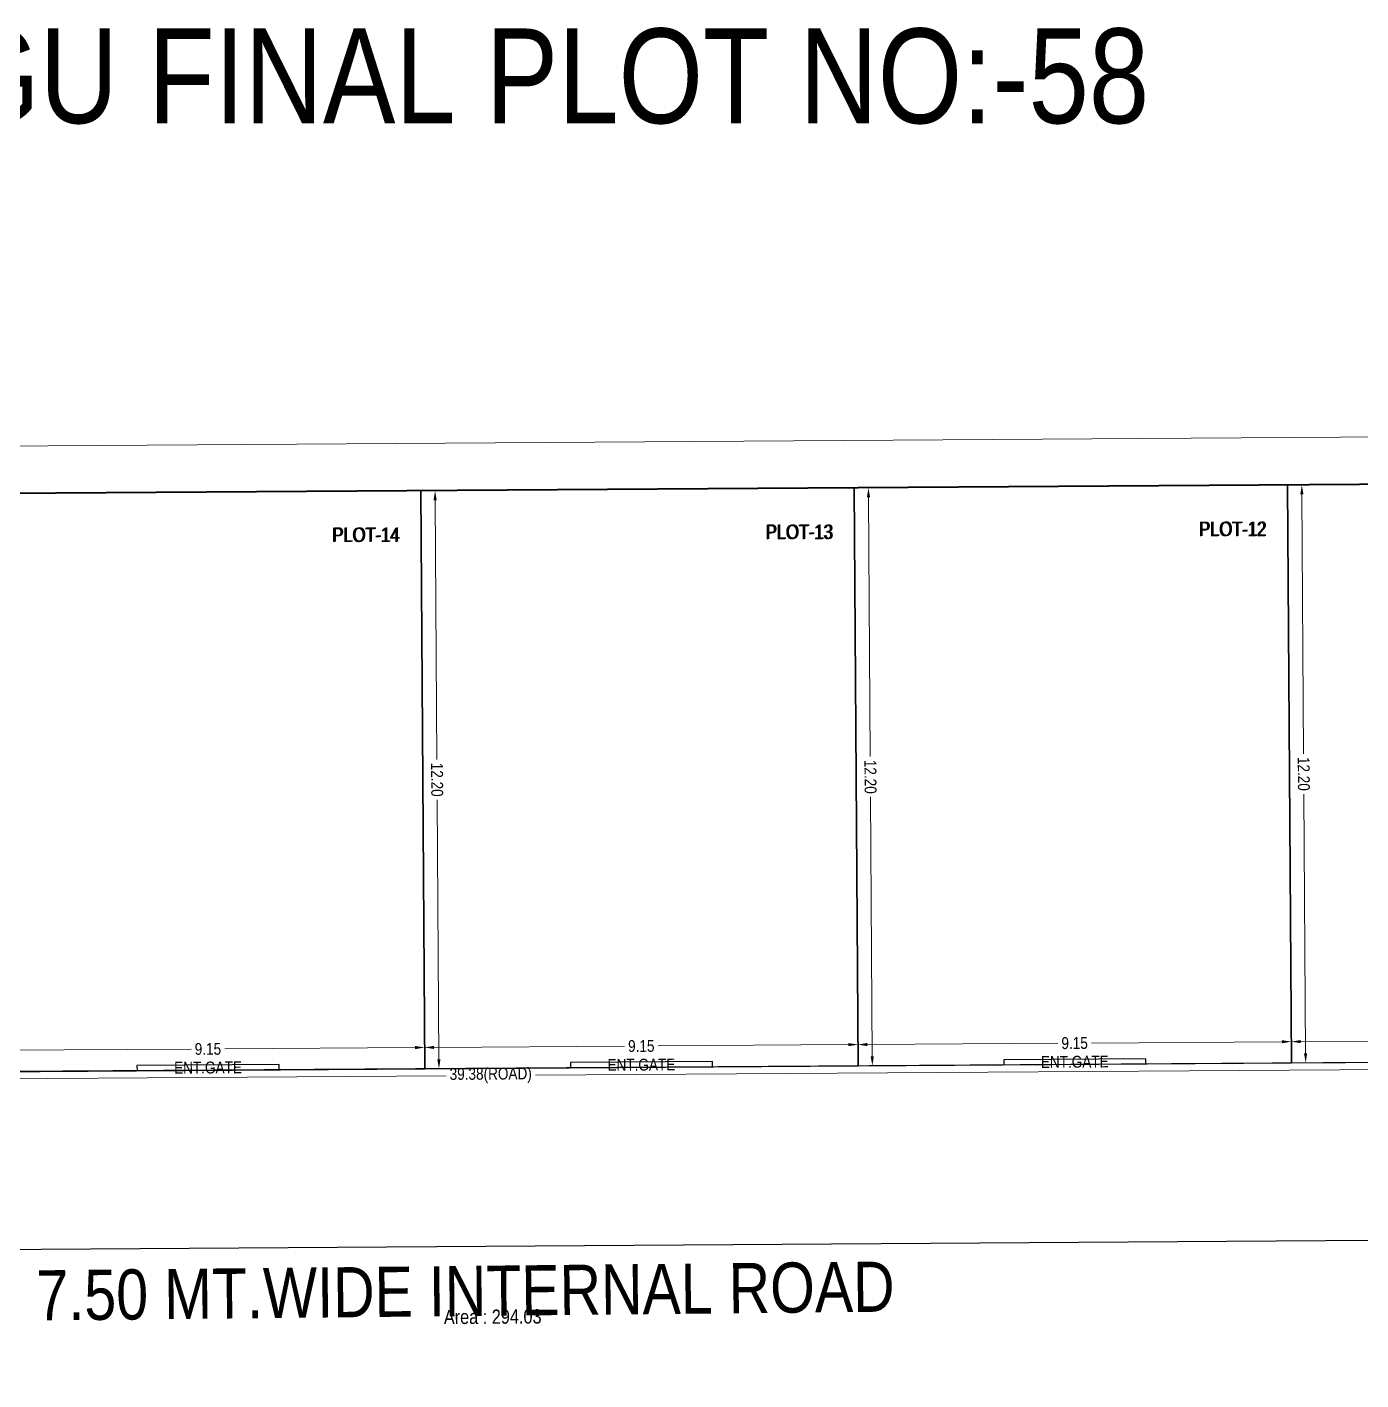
# Model space of a CAD drawing. Header units: metres. Extents: x 239315 to 239588, y 1700506 to 1700792.
# Drawn here: x 239427.1 to 239455.26, y 1700728.27 to 1700756.83 of the extents above; entities that cross this region are included whole.
import ezdxf

# ---------------------------------------------------------------- set-up
doc = ezdxf.new("R2010")
doc.units = ezdxf.units.M
doc.header["$MEASUREMENT"] = 0
doc.header["$PDMODE"] = 2
doc.header["$PDSIZE"] = -1
doc.linetypes.add('CENTER', pattern=[0])
for name, color, linetype in [('_AccessoryUse', 32, 'Continuous'), ('_DIMENSIONW', 210, 'Continuous'), ('_IndivSubPlot', 180, 'Continuous'), ('_InternalRoad', 3, 'Continuous'), ('_MarginLine', 253, 'Continuous'), ('_Plot', 7, 'Continuous'), ('_PrintItems', 7, 'Continuous'), ('DCR_AREATABLE', 7, 'Continuous'), ('DCR_DIMENSION', 7, 'Continuous'), ('DCR_INDPLOT', 180, 'Continuous'), ('DCR_INDPLOT_DIMENSION', 7, 'Continuous'), ('DCR_NETPLOT', 145, 'Continuous'), ('DCR_ROAD_DIMENSION', 7, 'Continuous'), ('DCR_SPLOT', 7, 'Continuous'), ('DCR_SPLOT_DIMENSION', 7, 'Continuous'), ('DCR_SUBSTRUCTURE', 92, 'Continuous')]:
    doc.layers.add(name, color=color, linetype=linetype)
doc.layers.add('_NETPLOT', color=145, linetype='Continuous', plot=False)
doc.layers.add('DCR_MARGIN', color=252, linetype='Continuous', plot=False)
doc.styles.add('AutoDCRFont', font='ARIALN.TTF')
doc.styles.add('MtXpl_Arial_Narrow', font='ARIALN.TTF')
doc.styles.add('PreDCRFont', font='ARIALN.TTF')
doc.dimstyles.new('DCR-PLOT-EXT', dxfattribs={"dimtxt": 0.3, "dimasz": 0.2, "dimexe": 0.2, "dimexo": 0.2, "dimgap": 0.09, "dimtad": 0, "dimtxsty": 'AutoDCRFont', "dimcen": 1, "dimdle": 0.1, "dimadec": 0, "dimazin": 2, "dimtfac": 1, "dimtdec": 4, "dimtofl": 0, "dimtmove": 0, "dimatfit": 3, "dimfxl": 1, "dimfxlon": 1, "dimtolj": 1, "dimtzin": 0, "dimlwd": 15, "dimlwe": 15, "dimarcsym": 0})
doc.dimstyles.new('DCR-PLOT-INT', dxfattribs={"dimtxt": 0.25, "dimasz": 0.2, "dimexe": 0.2, "dimexo": 0.2, "dimgap": 0.09, "dimtad": 0, "dimtxsty": 'AutoDCRFont', "dimcen": 1, "dimdle": 0.1, "dimadec": 0, "dimazin": 2, "dimtfac": 1, "dimtdec": 4, "dimtofl": 0, "dimtmove": 0, "dimatfit": 3, "dimfxl": 1, "dimfxlon": 1, "dimtolj": 1, "dimtzin": 0, "dimlwd": 15, "dimlwe": 15, "dimarcsym": 0})
doc.dimstyles.new('PDCR-PLOT-INT', dxfattribs={"dimtxt": 0.23, "dimasz": 0.25, "dimexe": 0.25, "dimexo": 0.25, "dimgap": 0.25, "dimtad": 0, "dimzin": 0, "dimdsep": 46, "dimtxsty": 'AutoDCRFont', "dimblk": 'OBLIQUE', "dimcen": 0.5, "dimdle": 0.1, "dimadec": 0, "dimazin": 0, "dimtfac": 1, "dimtix": 1, "dimtofl": 0, "dimtmove": 1, "dimatfit": 1, "dimfxl": 1, "dimtolj": 1, "dimtzin": 0, "dimlwd": 15, "dimarcsym": 0})

# ---------------------------------------------------------------- blocks, each defined once
blk = doc.blocks.new('_Oblique')
at = {"color": 0, "linetype": 'ByBlock', "lineweight": -2}
blk.add_line((-0.5, -0.5), (0.5, 0.5), dxfattribs=at)
blk = doc.blocks.new('*D4')
at = {"layer": '_DIMENSIONW', "color": 0, "lineweight": -2, "transparency": 16777216}
for p, q in [((239507.093, 1700747.77), (239507.087, 1700748.77)), ((239407.595, 1700747.104), (239407.589, 1700748.104))]:
    blk.add_line(p, q, dxfattribs=at)
at = {"layer": '_DIMENSIONW', "color": 0, "lineweight": 15, "transparency": 16777216}
for p, q in [((239507.188, 1700748.521), (239458.122, 1700748.192)), ((239407.49, 1700747.853), (239456.557, 1700748.181))]:
    blk.add_line(p, q, dxfattribs=at)
at = {"layer": 'Defpoints', "color": 0, "transparency": 16777216}
for p in [(239507.088, 1700748.52), (239507.095, 1700747.52), (239407.597, 1700746.854)]:
    blk.add_point(p, dxfattribs=at)
at = {"layer": '_DIMENSIONW', "color": 0, "lineweight": 15, "transparency": 16777216, "xscale": 0.25, "yscale": 0.25, "zscale": 0.25}
for p, rotation in [((239507.088, 1700748.52), 0.3836642867954488), ((239407.59, 1700747.854), 180.3836642867954)]:
    blk.add_blockref('_Oblique', p, dxfattribs=dict(at, rotation=rotation))
at = {"layer": '_DIMENSIONW', "color": 0, "lineweight": 15, "transparency": 16777216, "insert": (239457.339, 1700748.187), "char_height": 0.23, "attachment_point": 5, "rotation": 0.3837, "style": 'AutoDCRFont'}
blk.add_mtext('\\A1;99.50 mt.', dxfattribs=at)
blk = doc.blocks.new('ADCR_MARGIN', base_point=(239457.346, 1700670.817))
at = {"layer": '_MarginLine', "color": 6}
blk.add_line((239507.095, 1700747.52), (239407.597, 1700746.854), dxfattribs=at)
blk = doc.blocks.new('*D9')
at = {"layer": 'DCR_SPLOT_DIMENSION', "color": 0, "lineweight": -2, "transparency": 16777216}
for p, q in [((239507.093, 1700747.77), (239507.087, 1700748.77)), ((239407.595, 1700747.104), (239407.589, 1700748.104))]:
    blk.add_line(p, q, dxfattribs=at)
at = {"layer": 'DCR_SPLOT_DIMENSION', "color": 0, "lineweight": 15, "transparency": 16777216}
for p, q in [((239507.188, 1700748.521), (239458.748, 1700748.196)), ((239407.49, 1700747.853), (239455.931, 1700748.177))]:
    blk.add_line(p, q, dxfattribs=at)
at = {"layer": 'Defpoints', "color": 0, "transparency": 16777216}
for p in [(239507.088, 1700748.52), (239507.095, 1700747.52), (239407.597, 1700746.854)]:
    blk.add_point(p, dxfattribs=at)
at = {"layer": 'DCR_SPLOT_DIMENSION', "color": 0, "lineweight": 15, "transparency": 16777216, "xscale": 0.25, "yscale": 0.25, "zscale": 0.25}
for p, rotation in [((239507.088, 1700748.52), 0.3836642867954488), ((239407.59, 1700747.854), 180.3836642867954)]:
    blk.add_blockref('_Oblique', p, dxfattribs=dict(at, rotation=rotation))
at = {"layer": 'DCR_SPLOT_DIMENSION', "color": 0, "transparency": 16777216, "insert": (239457.339, 1700748.187), "char_height": 0.5, "attachment_point": 5, "rotation": 0.3837, "style": 'AutoDCRFont'}
blk.add_mtext('\\A1;99.50 mt.', dxfattribs=at)
blk = doc.blocks.new('*D30')
at = {"layer": 'DCR_ROAD_DIMENSION', "color": 0, "linetype": 'Continuous', "lineweight": 15, "transparency": 16777216}
for p, q in [((239417.398, 1700734.569), (239435.947, 1700734.693)), ((239456.382, 1700734.83), (239437.833, 1700734.706)), ((239456.582, 1700734.831), (239456.583, 1700734.631)), ((239417.198, 1700734.568), (239417.2, 1700734.368))]:
    blk.add_line(p, q, dxfattribs=at)
at = {"layer": 'DCR_ROAD_DIMENSION', "color": 0, "transparency": 16777216}
for points in [[(239456.382, 1700734.863), (239456.382, 1700734.797), (239456.582, 1700734.831)], [(239417.398, 1700734.602), (239417.398, 1700734.536), (239417.198, 1700734.568)]]:
    blk.add_solid(points, dxfattribs=at)
at = {"layer": 'Defpoints', "color": 0, "transparency": 16777216}
for p in [(239456.581, 1700734.981), (239417.197, 1700734.718), (239417.198, 1700734.568)]:
    blk.add_point(p, dxfattribs=at)
at = {"layer": 'DCR_ROAD_DIMENSION', "color": 0, "transparency": 16777216, "insert": (239436.89, 1700734.699), "char_height": 0.25, "attachment_point": 5, "rotation": 0.3837, "style": 'AutoDCRFont'}
blk.add_mtext('\\A1;39.38(ROAD)', dxfattribs=at)
blk = doc.blocks.new('*D83')
at = {"layer": 'DCR_INDPLOT_DIMENSION', "color": 0, "linetype": 'Continuous', "lineweight": 15, "transparency": 16777216}
for p, q in [((239426.346, 1700734.979), (239426.343, 1700735.429)), ((239426.544, 1700735.23), (239430.562, 1700735.257)), ((239435.294, 1700735.289), (239431.276, 1700735.262)), ((239435.495, 1700735.04), (239435.492, 1700735.49))]:
    blk.add_line(p, q, dxfattribs=at)
at = {"layer": 'DCR_INDPLOT_DIMENSION', "color": 0, "transparency": 16777216}
for points in [[(239426.544, 1700735.264), (239426.544, 1700735.197), (239426.344, 1700735.229)], [(239435.294, 1700735.322), (239435.294, 1700735.255), (239435.494, 1700735.29)]]:
    blk.add_solid(points, dxfattribs=at)
at = {"layer": 'Defpoints', "color": 0, "transparency": 16777216}
for p in [(239435.494, 1700735.29), (239426.347, 1700734.779), (239435.497, 1700734.84)]:
    blk.add_point(p, dxfattribs=at)
at = {"layer": 'DCR_INDPLOT_DIMENSION', "color": 0, "transparency": 16777216, "insert": (239430.919, 1700735.259), "char_height": 0.25, "attachment_point": 5, "rotation": 0.3837, "style": 'AutoDCRFont'}
blk.add_mtext('\\A1;9.15', dxfattribs=at)
blk = doc.blocks.new('*D84')
at = {"layer": 'DCR_INDPLOT_DIMENSION', "color": 0, "linetype": 'Continuous', "lineweight": 15, "transparency": 16777216}
for p, q in [((239435.615, 1700747.041), (239435.915, 1700747.043)), ((239435.716, 1700746.842), (239435.753, 1700741.368)), ((239435.795, 1700735.042), (239435.759, 1700740.516)), ((239435.697, 1700734.841), (239435.997, 1700734.843))]:
    blk.add_line(p, q, dxfattribs=at)
at = {"layer": 'DCR_INDPLOT_DIMENSION', "color": 0, "transparency": 16777216}
for points in [[(239435.75, 1700746.842), (239435.683, 1700746.842), (239435.715, 1700747.042)], [(239435.829, 1700735.042), (239435.762, 1700735.042), (239435.797, 1700734.842)]]:
    blk.add_solid(points, dxfattribs=at)
at = {"layer": 'Defpoints', "color": 0, "transparency": 16777216}
for p in [(239435.415, 1700747.04), (239435.497, 1700734.84), (239435.797, 1700734.842)]:
    blk.add_point(p, dxfattribs=at)
at = {"layer": 'DCR_INDPLOT_DIMENSION', "color": 0, "transparency": 16777216, "insert": (239435.756, 1700740.942), "char_height": 0.25, "attachment_point": 5, "rotation": 270.3837, "style": 'AutoDCRFont'}
blk.add_mtext('\\A1;12.20', dxfattribs=at)
blk = doc.blocks.new('*D85')
at = {"layer": 'DCR_INDPLOT_DIMENSION', "color": 0, "linetype": 'Continuous', "lineweight": 15, "transparency": 16777216}
for p, q in [((239444.645, 1700735.101), (239444.642, 1700735.551)), ((239435.495, 1700735.04), (239435.492, 1700735.49)), ((239435.694, 1700735.291), (239439.712, 1700735.318)), ((239444.444, 1700735.35), (239440.426, 1700735.323))]:
    blk.add_line(p, q, dxfattribs=at)
at = {"layer": 'DCR_INDPLOT_DIMENSION', "color": 0, "transparency": 16777216}
for points in [[(239435.694, 1700735.325), (239435.694, 1700735.258), (239435.494, 1700735.29)], [(239444.443, 1700735.383), (239444.444, 1700735.317), (239444.644, 1700735.351)]]:
    blk.add_solid(points, dxfattribs=at)
at = {"layer": 'Defpoints', "color": 0, "transparency": 16777216}
for p in [(239444.644, 1700735.351), (239435.497, 1700734.84), (239444.647, 1700734.901)]:
    blk.add_point(p, dxfattribs=at)
at = {"layer": 'DCR_INDPLOT_DIMENSION', "color": 0, "transparency": 16777216, "insert": (239440.069, 1700735.321), "char_height": 0.25, "attachment_point": 5, "rotation": 0.3837, "style": 'AutoDCRFont'}
blk.add_mtext('\\A1;9.15', dxfattribs=at)
blk = doc.blocks.new('*D86')
at = {"layer": 'DCR_INDPLOT_DIMENSION', "color": 0, "linetype": 'Continuous', "lineweight": 15, "transparency": 16777216}
for p, q in [((239444.765, 1700747.102), (239445.065, 1700747.104)), ((239444.866, 1700746.903), (239444.903, 1700741.429)), ((239444.945, 1700735.103), (239444.909, 1700740.577)), ((239444.847, 1700734.903), (239445.147, 1700734.905))]:
    blk.add_line(p, q, dxfattribs=at)
at = {"layer": 'DCR_INDPLOT_DIMENSION', "color": 0, "transparency": 16777216}
for points in [[(239444.9, 1700746.903), (239444.833, 1700746.903), (239444.865, 1700747.103)], [(239444.979, 1700735.104), (239444.912, 1700735.103), (239444.947, 1700734.903)]]:
    blk.add_solid(points, dxfattribs=at)
at = {"layer": 'Defpoints', "color": 0, "transparency": 16777216}
for p in [(239444.565, 1700747.101), (239444.647, 1700734.901), (239444.947, 1700734.903)]:
    blk.add_point(p, dxfattribs=at)
at = {"layer": 'DCR_INDPLOT_DIMENSION', "color": 0, "transparency": 16777216, "insert": (239444.906, 1700741.003), "char_height": 0.25, "attachment_point": 5, "rotation": 270.3837, "style": 'AutoDCRFont'}
blk.add_mtext('\\A1;12.20', dxfattribs=at)
blk = doc.blocks.new('*D87')
at = {"layer": 'DCR_INDPLOT_DIMENSION', "color": 0, "linetype": 'Continuous', "lineweight": 15, "transparency": 16777216}
for p, q in [((239444.645, 1700735.101), (239444.642, 1700735.551)), ((239453.795, 1700735.163), (239453.792, 1700735.613)), ((239444.844, 1700735.353), (239448.861, 1700735.38)), ((239453.593, 1700735.411), (239449.575, 1700735.384))]:
    blk.add_line(p, q, dxfattribs=at)
at = {"layer": 'DCR_INDPLOT_DIMENSION', "color": 0, "transparency": 16777216}
for points in [[(239444.843, 1700735.386), (239444.844, 1700735.319), (239444.644, 1700735.351)], [(239453.593, 1700735.445), (239453.594, 1700735.378), (239453.793, 1700735.413)]]:
    blk.add_solid(points, dxfattribs=at)
at = {"layer": 'Defpoints', "color": 0, "transparency": 16777216}
for p in [(239453.793, 1700735.413), (239453.796, 1700734.963), (239444.647, 1700734.901)]:
    blk.add_point(p, dxfattribs=at)
at = {"layer": 'DCR_INDPLOT_DIMENSION', "color": 0, "transparency": 16777216, "insert": (239449.218, 1700735.382), "char_height": 0.25, "attachment_point": 5, "rotation": 0.3837, "style": 'AutoDCRFont'}
blk.add_mtext('\\A1;9.15', dxfattribs=at)
blk = doc.blocks.new('*D88')
at = {"layer": 'DCR_INDPLOT_DIMENSION', "color": 0, "linetype": 'Continuous', "lineweight": 15, "transparency": 16777216}
for p, q in [((239453.915, 1700747.164), (239454.215, 1700747.166)), ((239454.016, 1700746.964), (239454.053, 1700741.49)), ((239454.095, 1700735.165), (239454.058, 1700740.639)), ((239453.996, 1700734.964), (239454.296, 1700734.966))]:
    blk.add_line(p, q, dxfattribs=at)
at = {"layer": 'DCR_INDPLOT_DIMENSION', "color": 0, "transparency": 16777216}
for points in [[(239454.049, 1700746.965), (239453.983, 1700746.964), (239454.015, 1700747.164)], [(239454.128, 1700735.165), (239454.062, 1700735.164), (239454.096, 1700734.965)]]:
    blk.add_solid(points, dxfattribs=at)
at = {"layer": 'Defpoints', "color": 0, "transparency": 16777216}
for p in [(239453.715, 1700747.162), (239453.796, 1700734.963), (239454.096, 1700734.965)]:
    blk.add_point(p, dxfattribs=at)
at = {"layer": 'DCR_INDPLOT_DIMENSION', "color": 0, "transparency": 16777216, "insert": (239454.055, 1700741.065), "char_height": 0.25, "attachment_point": 5, "rotation": 270.3837, "style": 'AutoDCRFont'}
blk.add_mtext('\\A1;12.20', dxfattribs=at)
blk = doc.blocks.new('*D89')
at = {"layer": 'DCR_INDPLOT_DIMENSION', "color": 0, "linetype": 'Continuous', "lineweight": 15, "transparency": 16777216}
for p, q in [((239453.795, 1700735.163), (239453.792, 1700735.613)), ((239462.945, 1700735.224), (239462.942, 1700735.674)), ((239453.993, 1700735.414), (239458.011, 1700735.441)), ((239462.743, 1700735.473), (239458.725, 1700735.446))]:
    blk.add_line(p, q, dxfattribs=at)
at = {"layer": 'DCR_INDPLOT_DIMENSION', "color": 0, "transparency": 16777216}
for points in [[(239462.743, 1700735.506), (239462.743, 1700735.439), (239462.943, 1700735.474)], [(239453.993, 1700735.447), (239453.994, 1700735.381), (239453.793, 1700735.413)]]:
    blk.add_solid(points, dxfattribs=at)
at = {"layer": 'Defpoints', "color": 0, "transparency": 16777216}
for p in [(239462.943, 1700735.474), (239453.796, 1700734.963), (239462.946, 1700735.024)]:
    blk.add_point(p, dxfattribs=at)
at = {"layer": 'DCR_INDPLOT_DIMENSION', "color": 0, "transparency": 16777216, "insert": (239458.368, 1700735.443), "char_height": 0.25, "attachment_point": 5, "rotation": 0.3837, "style": 'AutoDCRFont'}
blk.add_mtext('\\A1;9.15', dxfattribs=at)

msp = doc.modelspace()

# ---------------------------------------------------------------- linework, layer by layer
for p, q in [((239435.497, 1700734.84), (239435.415, 1700747.04)), ((239444.647, 1700734.901), (239444.565, 1700747.101)), ((239453.796, 1700734.963), (239453.715, 1700747.162))]:
    msp.add_line(p, q)
msp.add_lwpolyline([(239495.967, 1700643.847), (239494.451, 1700600.476), (239501.733, 1700594.114), (239507.095, 1700747.52), (239407.597, 1700746.854), (239407.597, 1700721.05)], close=True)
at = {"layer": '_AccessoryUse', "color": 34}
for points in [[(239441.571, 1700734.991), (239438.571, 1700734.971), (239438.572, 1700734.861), (239441.572, 1700734.881)], [(239450.721, 1700735.052), (239447.721, 1700735.032), (239447.721, 1700734.922), (239450.721, 1700734.942)], [(239432.421, 1700734.93), (239429.421, 1700734.909), (239429.422, 1700734.799), (239432.422, 1700734.82)]]:
    msp.add_lwpolyline(points, close=True, dxfattribs=at)
at = {"layer": '_IndivSubPlot'}
for points in [[(239462.864, 1700747.224), (239453.715, 1700747.162), (239453.796, 1700734.963), (239462.946, 1700735.024)], [(239435.415, 1700747.04), (239426.265, 1700746.979), (239426.347, 1700734.779), (239435.497, 1700734.84)], [(239444.565, 1700747.101), (239435.415, 1700747.04), (239435.497, 1700734.84), (239444.647, 1700734.901)], [(239453.715, 1700747.162), (239444.565, 1700747.101), (239444.647, 1700734.901), (239453.796, 1700734.963)]]:
    msp.add_lwpolyline(points, close=True, dxfattribs=at)
at = {"layer": '_InternalRoad'}
msp.add_lwpolyline([(239456.581, 1700734.981), (239417.197, 1700734.718), (239417.197, 1700728.863), (239419.066, 1700727.23), (239456.631, 1700727.481)], close=True, dxfattribs=at)
at = {"layer": '_InternalRoad', "linetype": 'CENTER'}
msp.add_lwpolyline([(239417.197, 1700731.79), (239419.041, 1700730.98), (239456.606, 1700731.231)], dxfattribs=at)
at = {"layer": '_NETPLOT'}
msp.add_lwpolyline([(239407.597, 1700746.854), (239407.597, 1700676.354), (239501.733, 1700594.114), (239507.095, 1700747.52)], close=True, dxfattribs=at)
at = {"layer": '_Plot'}
msp.add_lwpolyline([(239507.095, 1700747.52), (239407.597, 1700746.854), (239407.597, 1700676.354), (239501.733, 1700594.114)], close=True, dxfattribs=at)
at = {"layer": 'DCR_AREATABLE'}
for points in [[(239462.864, 1700747.224), (239453.715, 1700747.162)], [(239435.415, 1700747.04), (239426.265, 1700746.979)], [(239444.565, 1700747.101), (239435.415, 1700747.04)], [(239435.415, 1700747.04), (239435.497, 1700734.84)], [(239453.715, 1700747.162), (239444.565, 1700747.101)], [(239444.565, 1700747.101), (239444.647, 1700734.901)], [(239453.715, 1700747.162), (239453.796, 1700734.963)], [(239444.647, 1700734.901), (239453.796, 1700734.963)], [(239453.796, 1700734.963), (239462.946, 1700735.024)], [(239426.347, 1700734.779), (239435.497, 1700734.84)], [(239435.497, 1700734.84), (239444.647, 1700734.901)]]:
    msp.add_lwpolyline(points, dxfattribs=at)
at = {"layer": 'DCR_INDPLOT', "color": 180}
for points in [[(239462.864, 1700747.224), (239453.715, 1700747.162), (239453.796, 1700734.963), (239462.946, 1700735.024)], [(239435.415, 1700747.04), (239426.265, 1700746.979), (239426.347, 1700734.779), (239435.497, 1700734.84)], [(239444.565, 1700747.101), (239435.415, 1700747.04), (239435.497, 1700734.84), (239444.647, 1700734.901)], [(239453.715, 1700747.162), (239444.565, 1700747.101), (239444.647, 1700734.901), (239453.796, 1700734.963)]]:
    msp.add_lwpolyline(points, close=True, dxfattribs=at)
at = {"layer": 'DCR_MARGIN', "color": 254}
for points in [[(239507.095, 1700747.52), (239407.597, 1700746.854)], [(239462.864, 1700747.224), (239453.715, 1700747.162)], [(239435.415, 1700747.04), (239426.265, 1700746.979)], [(239444.565, 1700747.101), (239435.415, 1700747.04)], [(239453.715, 1700747.162), (239444.565, 1700747.101)]]:
    msp.add_lwpolyline(points, dxfattribs=at)
at = {"layer": 'DCR_MARGIN', "color": 0}
for points in [[(239435.497, 1700734.84), (239435.415, 1700747.04)], [(239435.415, 1700747.04), (239435.497, 1700734.84)], [(239444.647, 1700734.901), (239444.565, 1700747.101)], [(239444.565, 1700747.101), (239444.647, 1700734.901)], [(239453.796, 1700734.963), (239453.715, 1700747.162)], [(239453.715, 1700747.162), (239453.796, 1700734.963)]]:
    msp.add_lwpolyline(points, dxfattribs=at)
at = {"layer": 'DCR_MARGIN', "color": 250}
for points in [[(239444.647, 1700734.901), (239453.796, 1700734.963)], [(239426.347, 1700734.779), (239435.497, 1700734.84)], [(239435.497, 1700734.84), (239444.647, 1700734.901)]]:
    msp.add_lwpolyline(points, dxfattribs=at)
at = {"layer": 'DCR_NETPLOT', "color": 145}
msp.add_lwpolyline([(239407.597, 1700746.854), (239407.597, 1700676.354), (239501.733, 1700594.114), (239507.095, 1700747.52)], close=True, dxfattribs=at)
at = {"layer": 'DCR_SPLOT', "color": 7, "lineweight": 40}
msp.add_lwpolyline([(239507.095, 1700747.52), (239407.597, 1700746.854), (239407.597, 1700676.354), (239501.733, 1700594.114)], close=True, dxfattribs=at)
at = {"layer": 'DCR_SUBSTRUCTURE', "color": 34}
for points in [[(239441.571, 1700734.991), (239438.571, 1700734.971), (239438.572, 1700734.861), (239441.572, 1700734.881)], [(239450.721, 1700735.052), (239447.721, 1700735.032), (239447.721, 1700734.922), (239450.721, 1700734.942)], [(239432.421, 1700734.93), (239429.421, 1700734.909), (239429.422, 1700734.799), (239432.422, 1700734.82)]]:
    msp.add_lwpolyline(points, close=True, dxfattribs=at)
at = {"layer": 'DCR_SUBSTRUCTURE'}
for points in [[(239441.571, 1700734.991), (239438.571, 1700734.971), (239438.572, 1700734.861), (239441.572, 1700734.881)], [(239450.721, 1700735.052), (239447.721, 1700735.032), (239447.721, 1700734.922), (239450.721, 1700734.942)], [(239432.421, 1700734.93), (239429.421, 1700734.909), (239429.422, 1700734.799), (239432.422, 1700734.82)]]:
    msp.add_lwpolyline(points, close=True, dxfattribs=at)

# ---------------------------------------------------------------- block references
at = {"layer": '_MarginLine'}
msp.add_blockref('ADCR_MARGIN', (239457.346, 1700670.817), dxfattribs=at)

# ---------------------------------------------------------------- texts
at = {"layer": '_AccessoryUse', "color": 34, "lineweight": 30, "char_height": 0.25, "attachment_point": 5, "rotation": 0.3837, "style": 'PreDCRFont'}
for insert in [(239430.921, 1700734.865), (239440.071, 1700734.926), (239449.221, 1700734.987)]:
    msp.add_mtext('ENT.GATE', dxfattribs=dict(at, insert=insert))
at = {"layer": '_IndivSubPlot', "lineweight": 30, "char_height": 0.3051, "attachment_point": 1, "style": 'PreDCRFont'}
for s, insert in [('PLOT-12', (239451.861, 1700746.391)), ('PLOT-14', (239433.561, 1700746.268)), ('PLOT-13', (239442.711, 1700746.33))]:
    msp.add_mtext_dynamic_manual_height_columns(s, width=0.65514, gutter_width=0.276, heights=[-0.316], dxfattribs=dict(at, insert=insert))
at = {"layer": '_InternalRoad', "lineweight": 30, "insert": (239436.356, 1700730.143), "char_height": 1.05844, "attachment_point": 5, "rotation": 0.5941, "style": 'PreDCRFont'}
msp.add_mtext('7.50 MT.WIDE INTERNAL ROAD ', dxfattribs=at)
at = {"layer": '_PrintItems', "lineweight": 30, "style": 'PreDCRFont'}
msp.add_text('LAGU FINAL PLOT NO:-58', height=2, dxfattribs=at).set_placement((239422.784, 1700754.798))
at = {"layer": 'DCR_DIMENSION', "color": 3, "lineweight": 30, "style": 'MtXpl_Arial_Narrow'}
msp.add_text('Area : 294.03', height=0.3, rotation=0.3837, dxfattribs=at).set_placement((239435.901, 1700729.451))
msp.add_text('Area : 294.03', height=0.3, rotation=0.3837, dxfattribs=at).set_placement((239435.901, 1700729.451))
at = {"layer": 'DCR_INDPLOT', "color": 180, "lineweight": 30, "style": 'MtXpl_Arial_Narrow'}
for s, p in [('PLOT-12', (239451.834, 1700746.08)), ('PLOT-14', (239433.534, 1700745.958)), ('PLOT-13', (239442.684, 1700746.019))]:
    msp.add_text(s, height=0.3051, dxfattribs=at).set_placement(p)
at = {"layer": 'DCR_SUBSTRUCTURE', "color": 34, "lineweight": 30, "char_height": 0.25, "attachment_point": 5, "rotation": 0.3837, "style": 'PreDCRFont'}
for insert in [(239430.921, 1700734.865), (239440.071, 1700734.926), (239449.221, 1700734.987)]:
    msp.add_mtext('ENT.GATE', dxfattribs=dict(at, insert=insert))

# ---------------------------------------------------------------- dimensions: what is measured, and where the dimension line sits
at = {"layer": '_DIMENSIONW', "lineweight": 15}
dim = msp.add_aligned_dim(p1=(239407.597, 1700746.854), p2=(239507.095, 1700747.52), distance=1, text='99.50 mt.', dimstyle='PDCR-PLOT-INT', dxfattribs=at)
dim.commit()
dim.dimension.update_dxf_attribs({"geometry": '*D4', "text_midpoint": (239457.339, 1700748.187)})
at = {"layer": 'DCR_INDPLOT_DIMENSION'}
for p1, p2, distance, text, picture, middle in [((239435.415, 1700747.04), (239435.497, 1700734.84), 0.3, '12.20', '*D84', (239435.756, 1700740.942)), ((239444.565, 1700747.101), (239444.647, 1700734.901), 0.3, '12.20', '*D86', (239444.906, 1700741.003)), ((239453.715, 1700747.162), (239453.796, 1700734.963), 0.3, '12.20', '*D88', (239454.055, 1700741.065)), ((239435.497, 1700734.84), (239444.647, 1700734.901), 0.45, '9.15', '*D85', (239440.069, 1700735.321)), ((239444.647, 1700734.901), (239453.796, 1700734.963), 0.45, '9.15', '*D87', (239449.218, 1700735.382)), ((239453.796, 1700734.963), (239462.946, 1700735.024), 0.45, '9.15', '*D89', (239458.368, 1700735.443)), ((239426.347, 1700734.779), (239435.497, 1700734.84), 0.45, '9.15', '*D83', (239430.919, 1700735.259))]:
    dim = msp.add_aligned_dim(p1=p1, p2=p2, distance=distance, text=text, dimstyle='DCR-PLOT-INT', dxfattribs=at)
    dim.commit()
    dim.dimension.update_dxf_attribs({"geometry": picture, "text_midpoint": middle})
at = {"layer": 'DCR_ROAD_DIMENSION'}
dim = msp.add_aligned_dim(p1=(239456.581, 1700734.981), p2=(239417.197, 1700734.718), distance=0.15, text='39.38(ROAD)', dimstyle='DCR-PLOT-INT', dxfattribs=at)
dim.commit()
dim.dimension.update_dxf_attribs({"geometry": '*D30', "text_midpoint": (239436.89, 1700734.699)})
at = {"layer": 'DCR_SPLOT_DIMENSION'}
dim = msp.add_aligned_dim(p1=(239407.597, 1700746.854), p2=(239507.095, 1700747.52), distance=1, text='99.50 mt.', dimstyle='DCR-PLOT-EXT', override={"dimtxt": 0.5, "dimasz": 0.25, "dimexe": 0.25, "dimexo": 0.25, "dimgap": 0.25, "dimzin": 0, "dimdsep": 46, "dimblk": 'Oblique', "dimcen": 0.5, "dimazin": 0, "dimtdec": 2, "dimtix": 1, "dimtmove": 1, "dimatfit": 1, "dimfxlon": 0, "dimlwe": -2}, dxfattribs=at)
dim.commit()
dim.dimension.update_dxf_attribs({"geometry": '*D9', "text_midpoint": (239457.339, 1700748.187)})

doc.saveas('drawing.dxf')
